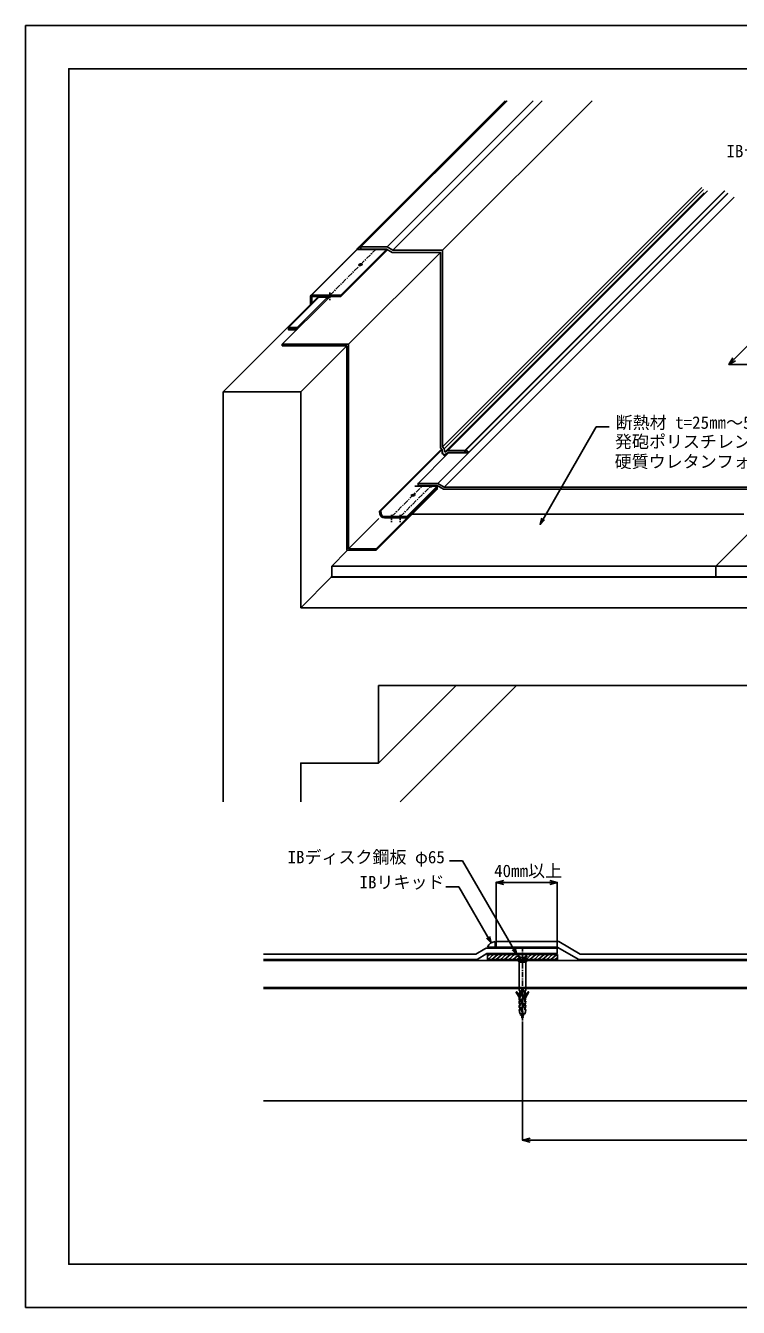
# Model space of a CAD drawing. Units: millimetres, scale not verified, with parts at other scales. Extents: x -210 to 1470, y -148 to 1040.
# Drawn here: x -210 to 451, y -148 to 1040 of the extents above; entities that cross this region are included whole.
import ezdxf
from ezdxf.enums import TextEntityAlignment as Align

# ---------------------------------------------------------------- set-up
doc = ezdxf.new("R2010")
doc.units = ezdxf.units.MM
doc.header["$PDMODE"] = 32
doc.header["$PDSIZE"] = 0.5
doc.linetypes.add('CHAIN1', pattern=[8, 5, -1, 1, -1])
doc.linetypes.add('DASHED3', pattern=[4, 3, -1])
for name, color, linetype in [('0-0_0', 7, 'Continuous'), ('0-2_IBｼｰﾄ', 7, 'Continuous'), ('0-3_IBリキッド', 7, 'Continuous'), ('0-4_ブチルﾃｰﾌﾟ', 4, 'Continuous'), ('0-5_中心線', 1, 'CHAIN1'), ('0-7_図面枠', 7, 'Continuous'), ('0-A_寸法線', 7, 'Continuous'), ('0-B_文字', 7, 'Continuous'), ('0-C_断熱材', 2, 'Continuous'), ('0-D_構築線', 1, 'Continuous'), ('0-E_緩衝フォーム', 7, 'Continuous'), ('1-0_躯体', 7, 'Continuous'), ('1-1_輪郭線', 2, 'Continuous'), ('1-2_部材(積層鋼板)', 4, 'Continuous'), ('1-3_部材(ﾋﾞｽ類)', 7, 'Continuous')]:
    doc.layers.add(name, color=color, linetype=linetype)
doc.styles.add('MS Gothic', font='')
doc.styles.get('MS Gothic').set_extended_font_data('MS Gothic')

# ---------------------------------------------------------------- blocks, each defined once
blk = doc.blocks.new('_Open30')
at = {"layer": '0-0_0'}
blk.add_line((0, 0), (-1, 0), dxfattribs=at)
blk.add_lwpolyline([(-1, 0.2679), (0, 0), (-1, -0.2679)], dxfattribs=at)

msp = doc.modelspace()

# ---------------------------------------------------------------- linework, layer by layer
at = {"layer": '0-2_IBｼｰﾄ'}
for p, q in [((100.602, 834.427), (236.123, 969.948)), ((124.938, 834.427), (260.458, 969.948)), ((130.249, 831.36), (268.837, 969.948)), ((176.365, 831.36), (314.952, 969.948)), ((172.033, 615.143), (440.733, 883.843)), ((176.365, 648.957), (416.781, 889.373)), ((177.883, 647.148), (418.299, 887.564)), ((177.922, 611.743), (446.622, 880.443)), ((178.418, 644.114), (418.834, 884.53)), ((181.385, 645.827), (421.801, 886.243)), ((197.117, 645.827), (437.533, 886.243)), ((124.938, 834.427), (100.602, 834.427)), ((100.602, 832.427), (100.602, 834.427)), ((124.402, 832.427), (100.602, 832.427)), ((124.402, 832.427), (129.713, 829.36)), ((124.938, 834.427), (130.249, 831.36)), ((129.713, 829.36), (174.365, 829.36)), ((130.249, 831.36), (176.365, 831.36)), ((174.365, 829.36), (174.365, 648.229)), ((176.365, 831.36), (176.365, 648.957)), ((153.636, 615.143), (181.921, 643.427)), ((176.006, 646.273), (174.365, 648.229)), ((176.468, 643.653), (176.006, 646.273)), ((177.883, 647.148), (176.365, 648.957)), ((178.418, 644.114), (177.883, 647.148)), ((178.107, 641.625), (181.921, 643.827)), ((178.418, 644.114), (181.385, 645.827)), ((197.117, 643.827), (181.921, 643.827)), ((200.317, 643.427), (181.921, 643.427)), ((284.028, 190.503), (226.188, 190.503)), ((226.188, 185.503), (226.188, 190.503)), ((284.028, 190.503), (303.935, 179.01)), ((10.438, 179.003), (207.241, 179.003)), ((207.266, 179.01), (215.559, 183.798)), ((217.562, 179.335), (208.355, 174.01)), ((282.688, 179.503), (218.188, 179.503)), ((226.188, 185.503), (282.688, 185.503)), ((282.688, 185.503), (302.595, 174.01)), ((303.96, 179.003), (1090.438, 179.003)), ((10.438, 174.003), (208.33, 174.003)), ((302.62, 174.003), (1090.438, 174.003))]:
    msp.add_line(p, q, dxfattribs=at)
for points in [[(197.117, 643.827), (197.117, 645.827), (181.385, 645.827)], [(626.555, 611.876), (622.868, 609.743), (177.386, 609.743), (171.497, 613.143), (153.636, 613.143), (153.636, 615.143), (172.033, 615.143), (177.922, 611.743), (622.432, 611.743), (625.754, 613.661)], [(282.688, 179.503), (282.688, 184.503), (218.188, 184.503)]]:
    msp.add_lwpolyline(points, dxfattribs=at)
for centre, radius, start, end in [((179.121, 644.12), 2.693, 190, 247.88812), ((207.241, 179.053), 0.05, 270, 300), ((218.188, 179.253), 5.25, 90, 120.04481), ((218.188, 178.253), 1.25, 90, 120.04489), ((303.96, 179.053), 0.05, 240, 270), ((208.33, 174.053), 0.05, 270, 300.04481), ((302.62, 174.053), 0.05, 240, 270)]:
    msp.add_arc(centre, radius, start, end, dxfattribs=at)
at = {"layer": '0-3_IBリキッド'}
for p, q in [((98.109, 833.56), (234.496, 969.948)), ((100.202, 834.427), (235.723, 969.948)), ((197.517, 645.827), (437.933, 886.243)), ((200.317, 643.827), (440.733, 884.243)), ((100.202, 832.427), (97.402, 832.427)), ((100.202, 832.427), (100.202, 834.427)), ((197.517, 643.827), (197.517, 645.827)), ((200.317, 643.827), (197.517, 643.827)), ((225.188, 185.503), (225.188, 190.503)), ((218.188, 185.503), (225.188, 185.503))]:
    msp.add_line(p, q, dxfattribs=at)
for centre, radius, start, end in [((100.202, 831.467), 2.96, 90, 161.07536), ((197.517, 642.867), 2.96, 18.92464, 90), ((225.188, 183.103), 7.4, 90, 161.07536)]:
    msp.add_arc(centre, radius, start, end, dxfattribs=at)
at = {"layer": '0-4_ブチルﾃｰﾌﾟ', "color": 7}
for p, q in [((33.521, 759.65), (61.805, 787.934)), ((41.521, 759.65), (69.805, 787.934)), ((61.805, 787.934), (69.805, 787.934)), ((69.805, 787.934), (69.805, 786.134))]:
    msp.add_line(p, q, dxfattribs=at)
at = {"layer": '0-4_ブチルﾃｰﾌﾟ'}
for p, q in [((33.521, 759.471), (33.699, 759.65)), ((33.521, 758.764), (34.406, 759.65)), ((33.521, 758.057), (35.114, 759.65)), ((33.821, 757.65), (35.821, 759.65)), ((34.528, 757.65), (36.528, 759.65)), ((35.235, 757.65), (37.235, 759.65)), ((35.942, 757.65), (37.942, 759.65)), ((36.649, 757.65), (38.649, 759.65)), ((37.356, 757.65), (39.356, 759.65)), ((38.063, 757.65), (40.063, 759.65)), ((38.77, 757.65), (40.77, 759.65)), ((39.478, 757.65), (41.478, 759.65)), ((40.185, 757.65), (41.521, 758.986)), ((40.892, 757.65), (41.521, 758.279))]:
    msp.add_line(p, q, dxfattribs=at)
at = {"layer": '0-4_ブチルﾃｰﾌﾟ', "color": 7}
msp.add_lwpolyline([(41.521, 757.85), (41.521, 759.65), (33.521, 759.65), (33.521, 757.65), (41.321, 757.65)], dxfattribs=at)
at = {"layer": '0-5_中心線'}
for p, q in [((71.975, 789.601), (114.402, 832.027)), ((71.975, 792.187), (71.975, 784.987)), ((129.213, 584.459), (157.497, 612.743)), ((137.213, 584.459), (165.497, 612.743)), ((129.213, 586.158), (129.213, 578.958)), ((137.213, 586.158), (137.213, 578.958)), ((250.438, 117.435), (250.438, 183.837))]:
    msp.add_line(p, q, dxfattribs=at)
at = {"layer": '0-7_図面枠'}
msp.add_lwpolyline([(1470, -148.5), (1470, 1039.5), (-210, 1039.5), (-210, -148.5)], close=True, dxfattribs=at)
at = {"layer": '0-A_寸法線'}
for p, q in [((446.668, 730.23), (549.906, 833.467)), ((510.721, 725.28), (441.719, 725.28)), ((266.752, 577.266), (318.876, 667.549)), ((318.876, 667.549), (330.876, 667.549)), ((194.913, 265.404), (182.913, 265.404)), ((245.084, 178.503), (194.913, 265.404)), ((191.451, 241.404), (179.451, 241.404)), ((221.43, 189.478), (191.451, 241.404)), ((226.188, 185.503), (226.188, 245.364)), ((275.688, 245.364), (233.188, 245.364)), ((282.688, 185.503), (282.688, 245.364)), ((250.438, 116.435), (250.438, 6.595)), ((257.438, 6.595), (843.438, 6.595))]:
    msp.add_line(p, q, dxfattribs=at)
for points in [[(270.994, 581.509), (266.752, 577.266), (268.305, 583.062)], [(217.187, 193.721), (221.43, 189.478), (219.877, 195.274)], [(240.841, 182.746), (245.084, 178.503), (243.531, 184.299)]]:
    msp.add_lwpolyline(points, dxfattribs=at)
msp.add_point((226.188, 245.364), dxfattribs=at)
at = {"layer": '0-C_断熱材'}
for p, q in [((148.469, 586.715), (455.452, 586.715)), ((429.637, 538.632), (468.568, 577.564)), ((73.637, 538.632), (87.779, 552.774)), ((73.637, 538.632), (1066.837, 538.632)), ((429.637, 538.632), (429.637, 528.632)), ((10.438, 173.003), (1090.438, 173.003)), ((10.438, 148.003), (1090.438, 148.003))]:
    msp.add_line(p, q, dxfattribs=at)
msp.add_lwpolyline([(73.637, 538.632), (73.637, 528.632), (1066.837, 528.632), (1066.837, 538.632), (1406.248, 878.043)], dxfattribs=at)
at = {"layer": '0-D_構築線'}
for p, q in [((83.26, 817.885), (83.26, 818.285)), ((73.237, 528.232), (73.637, 528.632))]:
    msp.add_line(p, q, dxfattribs=at)
for points in [[(173.965, 828.96), (174.365, 828.96), (174.365, 829.36), (173.965, 829.36)], [(73.237, 528.232), (73.637, 528.232), (73.637, 528.632), (73.237, 528.632)]]:
    msp.add_lwpolyline(points, close=True, dxfattribs=at)
at = {"layer": '0-E_緩衝フォーム'}
for p, q in [((89.112, 744.108), (174.365, 829.36)), ((27.779, 744.108), (71.605, 787.934)), ((87.779, 553.174), (87.779, 742.774)), ((114.928, 554.508), (171.497, 611.076)), ((89.112, 554.508), (117.396, 582.792)), ((87.779, 553.174), (114.928, 553.174)), ((89.112, 554.508), (90.862, 554.508))]:
    msp.add_line(p, q, dxfattribs=at)
for points in [[(27.779, 744.108), (89.112, 744.108), (89.112, 554.508)], [(87.779, 742.774), (27.779, 742.774), (27.779, 744.108)], [(114.928, 553.174), (171.497, 609.743), (171.497, 611.076)], [(89.112, 554.508), (114.928, 554.508), (114.928, 553.174)]]:
    msp.add_lwpolyline(points, dxfattribs=at)
at = {"layer": '1-0_躯体'}
for p, q in [((-27.048, 699.948), (61.339, 788.334)), ((44.952, 699.948), (87.779, 742.774)), ((-27.048, 699.948), (-27.048, 319.948)), ((44.952, 499.948), (73.237, 528.232)), ((73.237, 528.232), (1066.837, 528.232)), ((44.952, 499.948), (1038.552, 499.948)), ((116.952, 427.948), (1038.552, 427.948)), ((116.952, 355.948), (188.952, 427.948)), ((136.952, 319.948), (244.952, 427.948)), ((10.438, 147.003), (1090.438, 147.003)), ((10.438, 43.003), (1090.438, 43.003))]:
    msp.add_line(p, q, dxfattribs=at)
for points in [[(-27.048, 699.948), (44.952, 699.948), (44.952, 499.948)], [(116.952, 427.948), (116.952, 355.948), (44.952, 355.948), (44.952, 319.948)]]:
    msp.add_lwpolyline(points, dxfattribs=at)
at = {"layer": '1-1_輪郭線'}
msp.add_lwpolyline([(1430, 999.5), (-170, 999.5), (-170, -108.5), (1430, -108.5)], close=True, dxfattribs=at)
at = {"layer": '1-2_部材(積層鋼板)', "color": 7}
for p, q in [((54.268, 789.308), (96.695, 831.734)), ((54.975, 789.601), (97.402, 832.027)), ((81.975, 789.601), (124.402, 832.027)), ((124.402, 832.027), (97.402, 832.027)), ((124.402, 832.027), (124.402, 830.76)), ((81.975, 788.334), (124.402, 830.76)), ((53.975, 788.601), (53.975, 780.971)), ((55.242, 782.238), (55.242, 788.134)), ((117.796, 589.415), (174.365, 645.983)), ((119.044, 589.635), (175.612, 646.203)), ((179.521, 641.027), (179.121, 641.027)), ((143.213, 584.459), (171.497, 612.743)), ((143.213, 583.192), (171.497, 611.476)), ((171.497, 612.743), (150.836, 612.743)), ((171.497, 611.476), (171.497, 612.743)), ((282.688, 178.503), (218.188, 178.503)), ((245.824, 173.82), (247.288, 172.036)), ((247.674, 171.853), (253.201, 171.853)), ((253.588, 172.036), (255.051, 173.82))]:
    msp.add_line(p, q, dxfattribs=at)
at = {"layer": '1-2_部材(積層鋼板)'}
for p, q in [((53.975, 787.806), (55.77, 789.601)), ((53.975, 786.392), (55.242, 787.659)), ((53.975, 784.978), (55.242, 786.245)), ((53.975, 783.564), (55.242, 784.83)), ((55.917, 788.334), (57.184, 789.601)), ((57.332, 788.334), (58.598, 789.601)), ((58.746, 788.334), (60.012, 789.601)), ((60.16, 788.334), (61.427, 789.601)), ((61.574, 788.334), (62.841, 789.601)), ((62.988, 788.334), (64.255, 789.601)), ((64.403, 788.334), (65.669, 789.601)), ((65.817, 788.334), (67.083, 789.601)), ((67.231, 788.334), (68.498, 789.601)), ((68.645, 788.334), (69.912, 789.601)), ((70.059, 788.334), (71.326, 789.601)), ((72.888, 788.334), (74.155, 789.601)), ((74.302, 788.334), (75.569, 789.601)), ((75.716, 788.334), (76.983, 789.601)), ((77.131, 788.334), (78.397, 789.601)), ((78.545, 788.334), (79.811, 789.601)), ((79.959, 788.334), (81.226, 789.601)), ((81.373, 788.334), (81.975, 788.936)), ((53.975, 782.149), (55.242, 783.416)), ((117.867, 589.017), (118.365, 589.515)), ((118.079, 587.815), (119.172, 588.908)), ((118.316, 586.638), (119.384, 587.706)), ((118.693, 585.601), (119.687, 586.595)), ((119.279, 584.773), (120.147, 585.641)), ((119.992, 584.072), (120.916, 584.995)), ((120.889, 583.554), (121.939, 584.604)), ((122.033, 583.284), (123.208, 584.459)), ((123.355, 583.192), (124.622, 584.459)), ((124.77, 583.192), (126.036, 584.459)), ((126.184, 583.192), (127.45, 584.459)), ((127.598, 583.192), (128.865, 584.459)), ((130.426, 583.192), (131.693, 584.459)), ((131.841, 583.192), (133.107, 584.459)), ((133.255, 583.192), (134.521, 584.459)), ((134.669, 583.192), (135.936, 584.459)), ((137.497, 583.192), (138.764, 584.459)), ((138.912, 583.192), (140.178, 584.459)), ((140.326, 583.192), (141.593, 584.459)), ((141.74, 583.192), (143.007, 584.459)), ((143.154, 583.192), (143.213, 583.25)), ((217.938, 176.967), (219.781, 178.503)), ((218.287, 174.003), (223.685, 178.503)), ((222.192, 174.003), (227.589, 178.503)), ((226.096, 174.003), (231.494, 178.503)), ((230, 174.003), (235.398, 178.503)), ((233.904, 174.003), (239.302, 178.503)), ((237.808, 174.003), (243.206, 178.503)), ((257.33, 174.003), (262.727, 178.503)), ((261.234, 174.003), (266.632, 178.503)), ((265.138, 174.003), (270.536, 178.503)), ((269.042, 174.003), (274.44, 178.503)), ((272.946, 174.003), (278.344, 178.503)), ((276.851, 174.003), (282.248, 178.503)), ((241.713, 174.003), (245.815, 177.423)), ((247.237, 172.099), (248.069, 172.793)), ((280.755, 174.003), (282.938, 175.823))]:
    msp.add_line(p, q, dxfattribs=at)
at = {"layer": '1-2_部材(積層鋼板)', "color": 7}
for points in [[(55.442, 788.334), (81.975, 788.334), (81.975, 789.601), (54.975, 789.601)], [(176.074, 643.583), (175.612, 646.203), (174.365, 645.983)], [(119.506, 587.015), (119.044, 589.635), (117.796, 589.415), (118.258, 586.795)], [(122.552, 583.192), (143.213, 583.192), (143.213, 584.459), (122.552, 584.459)], [(217.938, 178.253), (217.938, 174.003), (245.438, 174.003)], [(255.438, 174.003), (282.938, 174.003), (282.938, 178.253)]]:
    msp.add_lwpolyline(points, dxfattribs=at)
at = {"layer": '1-2_部材(積層鋼板)'}
for points in [[(71.474, 788.334), (71.975, 788.836), (72.74, 789.601)], [(129.012, 583.192), (129.213, 583.392), (130.279, 584.459)], [(136.083, 583.192), (137.213, 584.321), (137.35, 584.459)], [(252.807, 173.487), (253.425, 174.003), (258.823, 178.503)], [(245.579, 173.972), (245.617, 174.003), (247.596, 175.653)]]:
    msp.add_lwpolyline(points, dxfattribs=at)
at = {"layer": '1-2_部材(積層鋼板)', "color": 7, "linetype": 'DASHED3'}
for points in [[(248.069, 171.853), (248.069, 175.184), (245.084, 178.148), (245.084, 178.503)], [(252.807, 171.853), (252.807, 175.184), (255.792, 178.148), (255.792, 178.503)]]:
    msp.add_lwpolyline(points, dxfattribs=at)
at = {"layer": '1-2_部材(積層鋼板)', "color": 7}
for centre, radius, start, end in [((97.402, 831.027), 1, 90, 135), ((54.975, 788.601), 1, 90, 180), ((55.442, 788.134), 0.2, 90, 180), ((179.121, 644.12), 3.093, 190, 270), ((122.552, 587.552), 4.36, 190, 270), ((122.552, 587.552), 3.093, 190, 270), ((218.188, 178.253), 0.25, 90, 180), ((282.688, 178.253), 0.25, 0, 90), ((245.438, 173.503), 0.5, 39.3586, 90), ((247.674, 172.353), 0.5, 219.3586, 270), ((253.201, 172.353), 0.5, 270, 320.6414), ((255.438, 173.503), 0.5, 90, 140.6414)]:
    msp.add_arc(centre, radius, start, end, dxfattribs=at)
for centre in [(100.279, 817.885), (149.011, 604.258)]:
    msp.add_ellipse(centre, major_axis=(-1.723, -0.382), ratio=0.414214, dxfattribs=at)
for centre, start_param, end_param in [((100.279, 816.618), 4.0644053, 5.17722843), ((165.497, 612.743), 5.79176162, 8.93335429), ((165.497, 611.476), 4.0644053, 5.17722843), ((149.011, 602.991), 4.0644053, 5.17722843)]:
    msp.add_ellipse(centre, major_axis=(-1.723, -0.382), ratio=0.414214, start_param=start_param, end_param=end_param, dxfattribs=at)
at = {"layer": '1-3_部材(ﾋﾞｽ類)'}
for p, q in [((245.938, 178.503), (254.938, 178.503)), ((245.941, 173.003), (254.935, 173.003)), ((253.438, 171.488), (247.438, 171.488)), ((252.108, 175.673), (248.768, 175.673)), ((248.768, 173.605), (248.768, 175.259)), ((252.108, 175.259), (252.108, 173.605)), ((250.023, 144.474), (249.454, 143.05)), ((250.066, 144.489), (249.485, 143.039)), ((250.07, 142.804), (250.641, 144.232)), ((250.089, 145.576), (250.089, 144.785)), ((250.101, 142.792), (250.682, 144.243)), ((250.123, 145.595), (250.123, 144.785)), ((250.753, 144.785), (250.753, 145.595)), ((250.786, 144.785), (250.786, 145.576)), ((248.258, 140), (248.06, 140.259)), ((250.814, 131.105), (249.267, 128.182)), ((250.843, 131.088), (249.296, 128.167)), ((250.832, 138.817), (249.464, 135.619)), ((249.472, 134.739), (250.851, 131.674)), ((249.478, 142.184), (250.826, 139.276)), ((250.863, 138.804), (249.495, 135.605)), ((249.503, 134.752), (250.881, 131.688)), ((249.508, 142.198), (250.856, 139.29)), ((249.849, 127.889), (251.436, 130.858)), ((249.878, 127.874), (251.465, 130.842)), ((249.975, 135.398), (251.346, 138.564)), ((251.429, 131.996), (249.981, 135.01)), ((250.005, 135.385), (251.376, 138.551)), ((251.463, 132.003), (250.011, 135.024)), ((251.342, 139.521), (250.075, 142.474)), ((251.373, 139.535), (250.105, 142.487)), ((252.618, 140), (252.815, 140.259)), ((251.611, 123.605), (248.6, 122.554)), ((251.325, 123.605), (248.6, 122.654)), ((249.145, 123.605), (249.231, 123.284)), ((249.267, 127.032), (249.993, 125.665)), ((249.296, 127.048), (250.022, 125.681)), ((251.731, 123.605), (249.521, 122.2)), ((251.386, 120.828), (249.746, 120.257)), ((251.386, 120.728), (249.746, 120.157)), ((250.583, 125.997), (249.856, 127.314)), ((250.612, 126.013), (249.885, 127.331)), ((251.071, 121.143), (249.979, 120.49)), ((250.115, 125.308), (250.082, 125.308)), ((250.082, 125.308), (250.101, 123.605)), ((250.911, 120.546), (250.106, 120.019)), ((250.794, 125.308), (250.761, 125.308)), ((250.774, 123.605), (250.794, 125.308))]:
    msp.add_line(p, q, dxfattribs=at)
for points in [[(248.475, 175.966), (245.938, 178.503), (245.938, 178.803), (254.938, 178.803), (254.938, 178.503), (252.401, 175.966)], [(253.478, 171.547), (254.935, 173.003), (254.935, 173.605), (245.941, 173.605), (245.941, 173.003), (247.397, 171.547)], [(247.456, 171.405), (247.456, 145.068), (247.474, 145.068), (247.545, 145.033), (247.616, 145.033), (247.687, 144.997), (247.895, 144.95)], [(252.98, 144.95), (253.189, 144.997), (253.26, 145.033), (253.331, 145.033), (253.402, 145.068), (253.42, 145.068), (253.42, 171.405)], [(244.69, 143.192), (247.438, 138.994), (247.527, 137.394), (248.593, 137.394), (248.593, 135.172), (247.438, 135.172), (247.527, 133.554), (248.54, 133.554), (248.469, 131.349), (247.438, 131.349), (247.527, 129.732), (248.398, 129.732), (248.327, 127.509), (247.438, 127.509), (247.546, 125.369), (248.188, 123.605), (252.688, 123.605), (253.33, 125.369), (253.438, 127.509), (252.549, 127.509), (252.478, 129.732), (253.349, 129.732), (253.438, 131.349), (252.407, 131.349), (252.336, 133.554), (253.349, 133.554), (253.438, 135.172), (252.282, 135.172), (252.282, 137.394), (253.349, 137.394), (253.438, 138.994), (256.186, 143.192)], [(248.06, 144.748), (248.06, 140.259), (245.412, 143.724)], [(250.089, 144.856), (248.594, 144.856), (248.594, 138.994), (248.327, 138.994), (248.327, 139.747)], [(250.786, 144.856), (252.282, 144.856), (252.282, 138.994), (252.549, 138.994), (252.549, 139.747)], [(255.463, 143.724), (252.815, 140.259), (252.815, 144.748)], [(247.527, 137.394), (247.527, 137.145), (247.829, 136.38), (247.864, 135.172)], [(247.918, 131.349), (247.9, 132.558), (247.527, 133.358), (247.527, 133.554)], [(252.958, 131.349), (252.976, 132.558), (253.349, 133.358), (253.349, 133.554)], [(253.349, 137.394), (253.349, 137.145), (253.047, 136.38), (253.011, 135.172)], [(247.527, 129.732), (247.527, 129.554), (247.971, 128.718), (247.989, 127.509)], [(249.652, 123.605), (249.231, 123.284), (248.6, 122.654), (248.6, 122.554), (249.521, 122.2), (249.979, 120.49), (249.746, 120.257), (249.746, 120.157), (250.106, 120.019), (250.438, 118.779), (250.911, 120.546), (251.386, 120.728), (251.386, 120.828), (251.071, 121.143), (251.731, 123.605)], [(250.115, 123.605), (250.115, 124.582), (250.761, 124.582), (250.761, 123.605)], [(253.349, 129.732), (253.349, 129.554), (252.904, 128.718), (252.887, 127.509)]]:
    msp.add_lwpolyline(points, dxfattribs=at)
for centre, radius, start, end in [((247.256, 171.405), 0.2, 0, 45), ((247.768, 175.259), 1, 0, 45), ((253.108, 175.259), 1, 135, 180), ((253.62, 171.405), 0.2, 135, 180), ((245.056, 143.452), 0.449, 37.38183, 215.39037), ((247.854, 144.748), 0.207, 360, 78.37519), ((250.471, 142.644), 1.095, 158.2146, 204.87271), ((250.471, 142.644), 1.062, 158.17187, 204.87271), ((250.438, 146.164), 0.683, 300.64443, 239.35557), ((250.438, 146.164), 0.65, 298.99242, 241.00758), ((249.326, 144.785), 0.763, 335.97512, 0), ((250.471, 142.644), 0.431, 158.20137, 203.23665), ((249.326, 144.785), 0.796, 338.19323, 0), ((250.471, 142.644), 0.398, 158.19323, 203.23665), ((249.326, 144.785), 1.427, 337.19074, 360), ((249.326, 144.785), 1.46, 338.19323, 0), ((253.022, 144.748), 0.207, 101.62481, 180), ((255.82, 143.452), 0.449, 324.60963, 142.61817), ((247.827, 139.747), 0.5, 0, 30.42714), ((250.471, 135.188), 1.095, 156.84042, 204.22194), ((250.471, 135.188), 1.062, 156.84042, 204.22194), ((250.4, 135.211), 0.465, 156.27812, 205.66734), ((250.4, 135.211), 0.431, 156.27812, 205.66734), ((250.347, 131.421), 0.564, 325.90086, 26.66039), ((250.314, 139.039), 0.564, 336.84042, 24.87271), ((250.347, 131.421), 0.597, 326.07565, 26.59167), ((250.314, 139.039), 0.597, 336.84042, 24.87271), ((250.25, 139.039), 1.194, 336.58818, 23.8287), ((250.25, 139.039), 1.228, 336.58818, 23.8287), ((250.382, 131.421), 1.194, 331.85925, 28.78795), ((250.382, 131.421), 1.228, 331.85949, 28.27499), ((253.049, 139.747), 0.5, 149.57286, 180), ((250.351, 127.608), 1.228, 152.09899, 207.95156), ((250.351, 127.608), 1.194, 152.09899, 207.95156), ((250.376, 127.608), 0.597, 151.87656, 209.41932), ((250.376, 127.608), 0.564, 151.87656, 209.43109), ((249.318, 125.308), 0.763, 0, 27.95156), ((249.318, 125.308), 0.796, 0, 27.95156), ((249.334, 125.308), 1.427, 0, 28.91197), ((249.334, 125.308), 1.46, 0, 28.91198)]:
    msp.add_arc(centre, radius, start, end, dxfattribs=at)

# ---------------------------------------------------------------- block references
at = {"layer": '0-A_寸法線', "xscale": 7, "yscale": 7}
for p, rotation in [((441.719, 725.28), 225), ((226.188, 245.364), 180), ((250.438, 6.595), 180)]:
    msp.add_blockref('_Open30', p, dxfattribs=dict(at, rotation=rotation))
msp.add_blockref('_Open30', (282.688, 245.364), dxfattribs=at)

# ---------------------------------------------------------------- texts
at = {"layer": '0-A_寸法線', "style": 'MS Gothic'}
msp.add_text('40mm以上', height=11.55, dxfattribs=at).set_placement((224.164, 246.864), align=Align.BOTTOM_LEFT)
at = {"layer": '0-B_文字', "style": 'MS Gothic'}
for s, p in [('IBディスクパッチ', (439.5, 913.976)), ('断熱材 t=25㎜～50㎜', (336.818, 662.371)), ('発砲ポリスチレン3種b＋フィルム又は', (336.148, 644.749)), ('硬質ウレタンフォーム等', (335.904, 626.249)), ('IBディスク鋼板 φ65', (32.727, 259.616)), ('IBリキッド', (99.438, 236.347))]:
    msp.add_text(s, height=11.55, dxfattribs=at).set_placement(p, align=Align.BOTTOM_LEFT)

doc.saveas('drawing.dxf')
